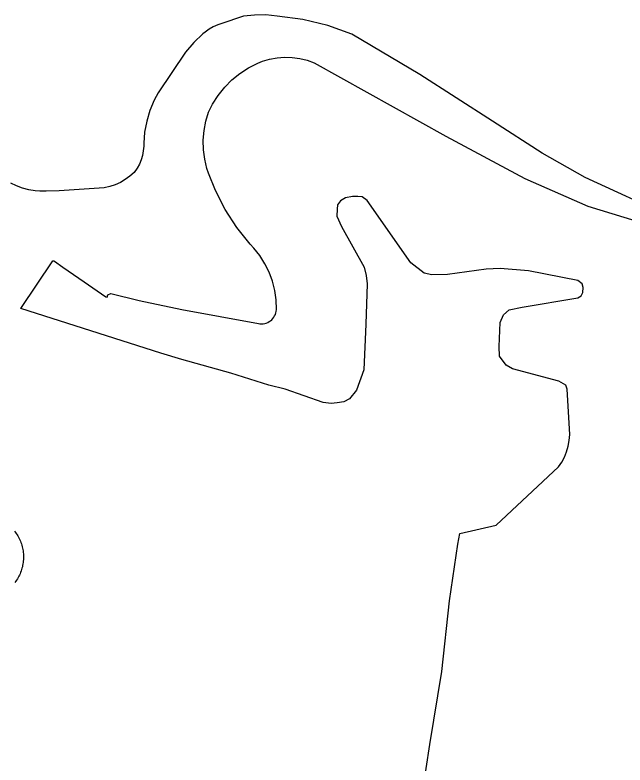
# Model space of a CAD drawing. Header units: millimetres. Extents: x 617751 to 636088, y 68402 to 77988.
# Drawn here: x 629289.8 to 629652.3, y 74210.8 to 74656.2 of the extents above; entities that cross this region are included whole.
import ezdxf

# ---------------------------------------------------------------- set-up
doc = ezdxf.new("R2010")
doc.units = ezdxf.units.MM
doc.header["$LTSCALE"] = 3
doc.header["$MEASUREMENT"] = 0
doc.layers.add('ALINHAMENTO PREDIAL', color=120, linetype='Continuous')

msp = doc.modelspace()

# ---------------------------------------------------------------- linework, layer by layer
at = {"layer": 'ALINHAMENTO PREDIAL'}
for points in [[(629679.49, 74536.4), (629628.63, 74559.66), (629603.1, 74574.27), (629573.54, 74593.28), (629530.41, 74620.87), (629490, 74644.87), (629475.7, 74649.96), (629460.93, 74653.54), (629445.52, 74655.6), (629438.88, 74656.25), (629432.21, 74656.2), (629425.58, 74655.46), (629412.19, 74651.09), (629410.27, 74650.43), (629407.62, 74649.25), (629405.11, 74647.8), (629402.76, 74646.1), (629401.48, 74645.04), (629396.04, 74639.92), (629391.17, 74634.25), (629374.89, 74609.96), (629372.58, 74605.64), (629370.01, 74599.54), (629368.09, 74593.2), (629366.85, 74586.69), (629366.29, 74580.09), (629366.3, 74578.32), (629366.08, 74575.57), (629365.57, 74572.86), (629364.79, 74570.21), (629363.73, 74567.66), (629362.41, 74565.23), (629360.61, 74562.72), (629358.11, 74560.46), (629355.39, 74558.48), (629352.47, 74556.78), (629349.4, 74555.41), (629346.2, 74554.36), (629342.9, 74553.65), (629316.09, 74551.72), (629308.43, 74551.52), (629304.66, 74551.7), (629301.77, 74551.86), (629298.01, 74552.43), (629294.33, 74553.38), (629290.77, 74554.71), (629287.37, 74556.41)], [(629679.49, 74536.4), (629628.63, 74559.66), (629603.1, 74574.27), (629573.54, 74593.28), (629530.41, 74620.87), (629490, 74644.87), (629475.7, 74649.96), (629460.93, 74653.54), (629445.52, 74655.6), (629438.88, 74656.25), (629432.21, 74656.2), (629425.58, 74655.46), (629412.19, 74651.09), (629410.27, 74650.43), (629407.62, 74649.25), (629405.11, 74647.8), (629402.76, 74646.1), (629401.48, 74645.04), (629396.04, 74639.92), (629391.17, 74634.25), (629374.89, 74609.96), (629372.58, 74605.64), (629370.01, 74599.54), (629368.09, 74593.2), (629366.85, 74586.69), (629366.29, 74580.09), (629366.3, 74578.32), (629366.08, 74575.57), (629365.57, 74572.86), (629364.79, 74570.21), (629363.73, 74567.66), (629362.41, 74565.23), (629360.61, 74562.72), (629358.11, 74560.46), (629355.39, 74558.48), (629352.47, 74556.78), (629349.4, 74555.41), (629346.2, 74554.36), (629342.9, 74553.65), (629316.09, 74551.72), (629308.43, 74551.52), (629304.66, 74551.7), (629301.77, 74551.86), (629298.01, 74552.43), (629294.33, 74553.38), (629290.77, 74554.71), (629287.37, 74556.41)], [(629376.45, 74455.34), (629293.24, 74481.97), (629312.38, 74510.16), (629312.89, 74510.23), (629313.36, 74510.05), (629318.17, 74506.56), (629330.98, 74497.75), (629343.88, 74488.91), (629344.52, 74488.65), (629345.08, 74489.94), (629346.74, 74490.77), (629363.53, 74486.58), (629388.99, 74481.35), (629434.45, 74472.93), (629435.38, 74472.8), (629436.33, 74472.78), (629437.28, 74472.85), (629438.22, 74473.02), (629439.14, 74473.28), (629440.02, 74473.64), (629440.86, 74474.1), (629441.65, 74474.63), (629442.38, 74475.25), (629443.03, 74475.94), (629443.62, 74476.69), (629444.12, 74477.5), (629444.53, 74478.36), (629444.86, 74479.26), (629445.08, 74480.19), (629445.21, 74481.34), (629444.99, 74487.01), (629444.17, 74492.62), (629442.77, 74498.12), (629440.8, 74503.44), (629438.29, 74508.52), (629435.26, 74513.32), (629431.75, 74517.77), (629429.6, 74520.1), (629421.63, 74529.97), (629414.73, 74540.62), (629408.98, 74551.94), (629404.8, 74562.28), (629403.91, 74565.04), (629402.59, 74570.56), (629401.85, 74576.2), (629401.71, 74581.88), (629402.16, 74587.55), (629403.2, 74593.13), (629404.82, 74598.58), (629407.27, 74603.38), (629410.59, 74608.52), (629414.42, 74613.3), (629418.73, 74617.65), (629423.47, 74621.52), (629428.59, 74624.88), (629434.03, 74627.68), (629436.84, 74628.78), (629441.15, 74630.05), (629445.57, 74630.86), (629450.05, 74631.2), (629454.54, 74631.07), (629459, 74630.48), (629463.37, 74629.42), (629467.6, 74627.91), (629545.77, 74584.3), (629592.82, 74559.18), (629630.3, 74542.72), (629680.21, 74527.47)], [(629376.45, 74455.34), (629293.24, 74481.97), (629312.38, 74510.16), (629312.89, 74510.23), (629313.36, 74510.05), (629318.17, 74506.56), (629330.98, 74497.75), (629343.88, 74488.91), (629344.52, 74488.65), (629345.08, 74489.94), (629346.74, 74490.77), (629363.53, 74486.58), (629388.99, 74481.35), (629434.45, 74472.93), (629435.38, 74472.8), (629436.33, 74472.78), (629437.28, 74472.85), (629438.22, 74473.02), (629439.14, 74473.28), (629440.02, 74473.64), (629440.86, 74474.1), (629441.65, 74474.63), (629442.38, 74475.25), (629443.03, 74475.94), (629443.62, 74476.69), (629444.12, 74477.5), (629444.53, 74478.36), (629444.86, 74479.26), (629445.08, 74480.19), (629445.21, 74481.34), (629444.99, 74487.01), (629444.17, 74492.62), (629442.77, 74498.12), (629440.8, 74503.44), (629438.29, 74508.52), (629435.26, 74513.32), (629431.75, 74517.77), (629429.6, 74520.1), (629421.63, 74529.97), (629414.73, 74540.62), (629408.98, 74551.94), (629404.8, 74562.28), (629403.91, 74565.04), (629402.59, 74570.56), (629401.85, 74576.2), (629401.71, 74581.88), (629402.16, 74587.55), (629403.2, 74593.13), (629404.82, 74598.58), (629407.27, 74603.38), (629410.59, 74608.52), (629414.42, 74613.3), (629418.73, 74617.65), (629423.47, 74621.52), (629428.59, 74624.88), (629434.03, 74627.68), (629436.84, 74628.78), (629441.15, 74630.05), (629445.57, 74630.86), (629450.05, 74631.2), (629454.54, 74631.07), (629459, 74630.48), (629463.37, 74629.42), (629467.6, 74627.91), (629545.77, 74584.3), (629592.82, 74559.18), (629630.3, 74542.72), (629680.21, 74527.47)], [(629529.86, 74180.14), (629536.39, 74223.01), (629543.37, 74266.33), (629547.95, 74308.26), (629552.96, 74341.97), (629554.13, 74348.22), (629575.77, 74353.15), (629612.75, 74387.84), (629614.68, 74390.66), (629616.31, 74393.67), (629617.62, 74396.83), (629618.59, 74400.11), (629619.21, 74403.47), (629619.48, 74407.13), (629617.98, 74433.97), (629617.18, 74436.47), (629613.07, 74438.68), (629585.41, 74446), (629581.62, 74448.18), (629577.78, 74453.62), (629577.46, 74459.39), (629578.1, 74473.65), (629580.02, 74478.13), (629583.55, 74481.18), (629591.24, 74482.78), (629624.25, 74488.23), (629626.33, 74489.51), (629627.29, 74491.43), (629627.45, 74494.31), (629626.81, 74496.56), (629624.25, 74498.64), (629594.92, 74504.25), (629578.21, 74505.7), (629569.87, 74505.22), (629546.8, 74502.18), (629537.46, 74501.87), (629532.98, 74502.99), (629524.96, 74509.08), (629499.14, 74546.12), (629496.1, 74548.21), (629493.53, 74548.53), (629490.33, 74548.53), (629486.16, 74547.57), (629483.28, 74545.8), (629481.52, 74543.4), (629481.19, 74541), (629481.03, 74536.83), (629483.76, 74530.59), (629497.23, 74506.54), (629498.43, 74501.58), (629499.02, 74496.62), (629498.23, 74472.6), (629497.04, 74445.41), (629492.76, 74433.39), (629488.64, 74428.24), (629485.13, 74426.51), (629481.3, 74425.83), (629477.72, 74425.58), (629472.85, 74426.08), (629450.29, 74433.93), (629440.58, 74436.46), (629417.99, 74443.57), (629389.05, 74451.71), (629376.45, 74455.34)], [(629529.86, 74180.14), (629536.39, 74223.01), (629543.37, 74266.33), (629547.95, 74308.26), (629552.96, 74341.97), (629554.13, 74348.22), (629575.77, 74353.15), (629612.75, 74387.84), (629614.68, 74390.66), (629616.31, 74393.67), (629617.62, 74396.83), (629618.59, 74400.11), (629619.21, 74403.47), (629619.48, 74407.13), (629617.98, 74433.97), (629617.18, 74436.47), (629613.07, 74438.68), (629585.41, 74446), (629581.62, 74448.18), (629577.78, 74453.62), (629577.46, 74459.39), (629578.1, 74473.65), (629580.02, 74478.13), (629583.55, 74481.18), (629591.24, 74482.78), (629624.25, 74488.23), (629626.33, 74489.51), (629627.29, 74491.43), (629627.45, 74494.31), (629626.81, 74496.56), (629624.25, 74498.64), (629594.92, 74504.25), (629578.21, 74505.7), (629569.87, 74505.22), (629546.8, 74502.18), (629537.46, 74501.87), (629532.98, 74502.99), (629524.96, 74509.08), (629499.14, 74546.12), (629496.1, 74548.21), (629493.53, 74548.53), (629490.33, 74548.53), (629486.16, 74547.57), (629483.28, 74545.8), (629481.52, 74543.4), (629481.19, 74541), (629481.03, 74536.83), (629483.76, 74530.59), (629497.23, 74506.54), (629498.43, 74501.58), (629499.02, 74496.62), (629498.23, 74472.6), (629497.04, 74445.41), (629492.76, 74433.39), (629488.64, 74428.24), (629485.13, 74426.51), (629481.3, 74425.83), (629477.72, 74425.58), (629472.85, 74426.08), (629450.29, 74433.93), (629440.58, 74436.46), (629417.99, 74443.57), (629389.05, 74451.71), (629376.45, 74455.34)], [(629289.52, 74349.63), (629290.04, 74348.94), (629290.54, 74348.24), (629291.02, 74347.52), (629291.47, 74346.78), (629291.89, 74346.03), (629292.29, 74345.27), (629292.66, 74344.49), (629293, 74343.7), (629293.32, 74342.89), (629293.6, 74342.08), (629293.86, 74341.26), (629294.09, 74340.43), (629294.29, 74339.59), (629294.46, 74338.74), (629294.61, 74337.89), (629294.72, 74337.04), (629294.8, 74336.18), (629294.85, 74335.32), (629294.87, 74334.46), (629294.87, 74333.6), (629294.83, 74332.73), (629294.76, 74331.87), (629294.66, 74331.02), (629294.54, 74330.17), (629294.38, 74329.32), (629294.19, 74328.48), (629293.98, 74327.64), (629293.73, 74326.81), (629293.46, 74326), (629293.16, 74325.19), (629292.83, 74324.39), (629292.47, 74323.61), (629292.09, 74322.83), (629291.68, 74322.08), (629291.24, 74321.33), (629290.78, 74320.61), (629290.29, 74319.89), (629289.78, 74319.2)], [(629289.52, 74349.63), (629290.04, 74348.94), (629290.54, 74348.24), (629291.02, 74347.52), (629291.47, 74346.78), (629291.89, 74346.03), (629292.29, 74345.27), (629292.66, 74344.49), (629293, 74343.7), (629293.32, 74342.89), (629293.6, 74342.08), (629293.86, 74341.26), (629294.09, 74340.43), (629294.29, 74339.59), (629294.46, 74338.74), (629294.61, 74337.89), (629294.72, 74337.04), (629294.8, 74336.18), (629294.85, 74335.32), (629294.87, 74334.46), (629294.87, 74333.6), (629294.83, 74332.73), (629294.76, 74331.87), (629294.66, 74331.02), (629294.54, 74330.17), (629294.38, 74329.32), (629294.19, 74328.48), (629293.98, 74327.64), (629293.73, 74326.81), (629293.46, 74326), (629293.16, 74325.19), (629292.83, 74324.39), (629292.47, 74323.61), (629292.09, 74322.83), (629291.68, 74322.08), (629291.24, 74321.33), (629290.78, 74320.61), (629290.29, 74319.89), (629289.78, 74319.2)]]:
    msp.add_lwpolyline(points, dxfattribs=at)

doc.saveas('drawing.dxf')
